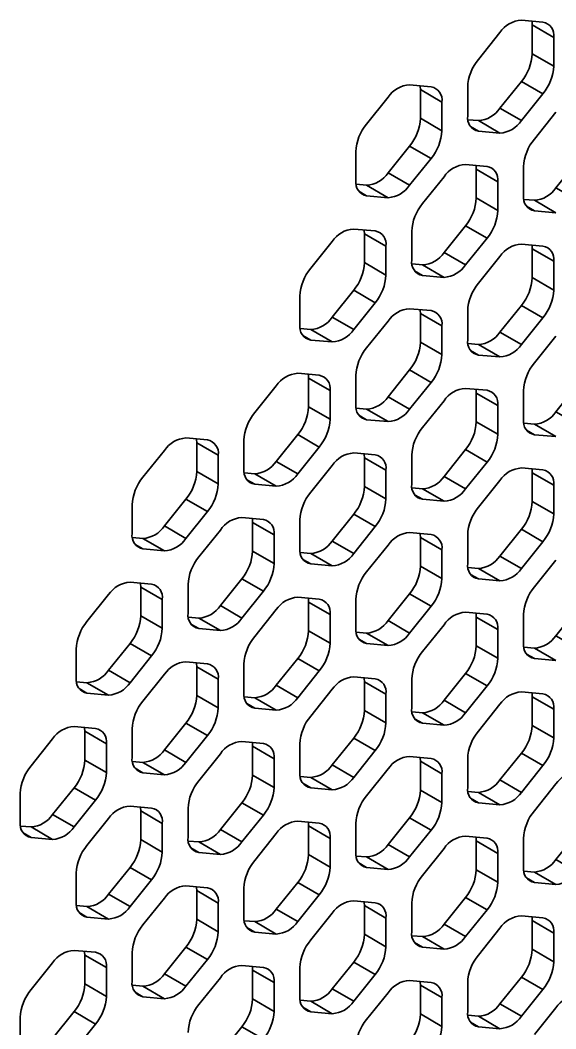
# Model space of a CAD drawing. Header units: millimetres. Extents: x 10 to 515, y -34 to 231.
# Drawn here: x 51.31 to 54.25, y 60.25 to 65.77 of the extents above; entities that cross this region are included whole.
import ezdxf

# ---------------------------------------------------------------- set-up
doc = ezdxf.new("R2010")
doc.units = ezdxf.units.MM

msp = doc.modelspace()

# ---------------------------------------------------------------- linework, layer by layer
at = {"color": 7, "linetype": 'Continuous', "lineweight": 35}
for p, q in [((54.17602, 65.760956), (54.058168, 65.771494)), ((54.117094, 65.74515), (54.234945, 65.677116)), ((54.117094, 65.74515), (54.117094, 65.588007)), ((53.940317, 65.70346), (53.822466, 65.556854)), ((54.234945, 65.519973), (54.234945, 65.677116)), ((54.117094, 65.588007), (54.234945, 65.519973)), ((54.058168, 65.436132), (53.940317, 65.289526)), ((54.058168, 65.436132), (54.17602, 65.368098)), ((53.563194, 65.40718), (53.445343, 65.417717)), ((53.504268, 65.391373), (53.622119, 65.323339)), ((53.504268, 65.391373), (53.504268, 65.23423)), ((53.763541, 65.40498), (53.763541, 65.247837)), ((53.327491, 65.349683), (53.20964, 65.203078)), ((53.622119, 65.166196), (53.622119, 65.323339)), ((54.058168, 65.221492), (54.17602, 65.368098)), ((53.940317, 65.289526), (54.058168, 65.221492)), ((54.24673, 65.26749), (54.128879, 65.120884)), ((53.504268, 65.23423), (53.622119, 65.166196)), ((53.822466, 65.221492), (53.765108, 65.226621)), ((53.822466, 65.221492), (53.940317, 65.153458)), ((53.822466, 65.163996), (53.940317, 65.153458)), ((53.150715, 65.051203), (53.150715, 64.89406)), ((53.445343, 65.082355), (53.327491, 64.93575)), ((53.445343, 65.082355), (53.563194, 65.014321)), ((53.445343, 64.867716), (53.563194, 65.014321)), ((54.364581, 65.000161), (54.24673, 64.853556)), ((53.327491, 64.93575), (53.445343, 64.867716)), ((53.869607, 64.971209), (53.751756, 64.981747)), ((53.810681, 64.955402), (53.928532, 64.887368)), ((53.810681, 64.955402), (53.810681, 64.798259)), ((54.069954, 64.969009), (54.069954, 64.811866)), ((53.633904, 64.913713), (53.516053, 64.767107)), ((53.928532, 64.730225), (53.928532, 64.887368)), ((53.20964, 64.867716), (53.152282, 64.872844)), ((53.20964, 64.867716), (53.327491, 64.799682)), ((54.24673, 64.853556), (54.364581, 64.785522)), ((53.20964, 64.810219), (53.327491, 64.799682)), ((53.810681, 64.798259), (53.928532, 64.730225)), ((54.128879, 64.785522), (54.071521, 64.79065)), ((54.128879, 64.785522), (54.24673, 64.717488)), ((54.128879, 64.728025), (54.24673, 64.717488)), ((53.256781, 64.617432), (53.13893, 64.62797)), ((53.457128, 64.615232), (53.457128, 64.458089)), ((53.751756, 64.646385), (53.633904, 64.499779)), ((53.751756, 64.646385), (53.869607, 64.578351)), ((53.021079, 64.559936), (52.903227, 64.41333)), ((53.197855, 64.601626), (53.315706, 64.533592)), ((53.197855, 64.601626), (53.197855, 64.444482)), ((53.751756, 64.431745), (53.869607, 64.578351)), ((53.315706, 64.376448), (53.315706, 64.533592)), ((53.633904, 64.499779), (53.751756, 64.431745)), ((54.17602, 64.535238), (54.058168, 64.545776)), ((54.117094, 64.519432), (54.234945, 64.451398)), ((54.117094, 64.519432), (54.117094, 64.362288)), ((53.197855, 64.444482), (53.315706, 64.376448)), ((53.940317, 64.477742), (53.822466, 64.331136)), ((54.234945, 64.294254), (54.234945, 64.451398)), ((53.516053, 64.431745), (53.458695, 64.436874)), ((53.516053, 64.431745), (53.633904, 64.363711)), ((53.516053, 64.374249), (53.633904, 64.363711)), ((54.117094, 64.362288), (54.234945, 64.294254)), ((53.13893, 64.292608), (53.021079, 64.146002)), ((53.13893, 64.292608), (53.256781, 64.224574)), ((52.844302, 64.261456), (52.844302, 64.104312)), ((53.13893, 64.077968), (53.256781, 64.224574)), ((53.563194, 64.181462), (53.445343, 64.191999)), ((53.504268, 64.165655), (53.622119, 64.097621)), ((53.504268, 64.165655), (53.504268, 64.008512)), ((53.763541, 64.179262), (53.763541, 64.022118)), ((54.058168, 64.210414), (53.940317, 64.063808)), ((54.058168, 64.210414), (54.17602, 64.14238)), ((53.021079, 64.146002), (53.13893, 64.077968)), ((53.327491, 64.123965), (53.20964, 63.977359)), ((54.058168, 63.995774), (54.17602, 64.14238)), ((52.903227, 64.077968), (52.845869, 64.083097)), ((52.903227, 64.077968), (53.021079, 64.009934)), ((53.622119, 63.940478), (53.622119, 64.097621)), ((53.940317, 64.063808), (54.058168, 63.995774)), ((52.903227, 64.020472), (53.021079, 64.009934)), ((53.504268, 64.008512), (53.622119, 63.940478)), ((53.822466, 63.995774), (53.765108, 64.000903)), ((53.822466, 63.995774), (53.940317, 63.92774)), ((54.24673, 64.041771), (54.128879, 63.895166)), ((53.822466, 63.938278), (53.940317, 63.92774)), ((52.950368, 63.827685), (52.832517, 63.838222)), ((53.445343, 63.856637), (53.327491, 63.710031)), ((53.445343, 63.856637), (53.563194, 63.788603)), ((52.891442, 63.811878), (53.009293, 63.743844)), ((52.891442, 63.811878), (52.891442, 63.654735)), ((53.150715, 63.825485), (53.150715, 63.668342)), ((53.445343, 63.641997), (53.563194, 63.788603)), ((52.714666, 63.770188), (52.596814, 63.623583)), ((53.009293, 63.586701), (53.009293, 63.743844)), ((53.869607, 63.745491), (53.751756, 63.756029)), ((53.810681, 63.729684), (53.928532, 63.66165)), ((53.810681, 63.729684), (53.810681, 63.572541)), ((54.069954, 63.743291), (54.069954, 63.586148)), ((54.364581, 63.774443), (54.24673, 63.627838)), ((53.327491, 63.710031), (53.445343, 63.641997)), ((53.633904, 63.687995), (53.516053, 63.541389)), ((52.891442, 63.654735), (53.009293, 63.586701)), ((53.20964, 63.641997), (53.152282, 63.647126)), ((53.20964, 63.641997), (53.327491, 63.573963)), ((53.928532, 63.504507), (53.928532, 63.66165)), ((54.24673, 63.627838), (54.364581, 63.559804)), ((53.20964, 63.584501), (53.327491, 63.573963)), ((53.810681, 63.572541), (53.928532, 63.504507)), ((54.128879, 63.559804), (54.071521, 63.564932)), ((54.128879, 63.559804), (54.24673, 63.49177)), ((52.832517, 63.50286), (52.714666, 63.356255)), ((52.832517, 63.50286), (52.950368, 63.434826)), ((54.128879, 63.502307), (54.24673, 63.49177)), ((52.337542, 63.473908), (52.219691, 63.484445)), ((52.278616, 63.458101), (52.396468, 63.390067)), ((52.278616, 63.458101), (52.278616, 63.300958)), ((52.537889, 63.471708), (52.537889, 63.314565)), ((52.10184, 63.416411), (51.983989, 63.269806)), ((52.396468, 63.232924), (52.396468, 63.390067)), ((52.832517, 63.288221), (52.950368, 63.434826)), ((53.256781, 63.391714), (53.13893, 63.402252)), ((53.457128, 63.389514), (53.457128, 63.232371)), ((53.751756, 63.420666), (53.633904, 63.274061)), ((53.751756, 63.420666), (53.869607, 63.352632)), ((52.714666, 63.356255), (52.832517, 63.288221)), ((53.021079, 63.334218), (52.903227, 63.187612)), ((53.197855, 63.375908), (53.315706, 63.307873)), ((53.197855, 63.375908), (53.197855, 63.218764)), ((53.751756, 63.206027), (53.869607, 63.352632)), ((52.278616, 63.300958), (52.396468, 63.232924)), ((52.596814, 63.288221), (52.539456, 63.293349)), ((52.596814, 63.288221), (52.714666, 63.220187)), ((53.315706, 63.15073), (53.315706, 63.307873)), ((54.17602, 63.30952), (54.058168, 63.320058)), ((54.117094, 63.293714), (54.234945, 63.22568)), ((54.117094, 63.293714), (54.117094, 63.13657)), ((52.596814, 63.230724), (52.714666, 63.220187)), ((53.633904, 63.274061), (53.751756, 63.206027)), ((53.940317, 63.252024), (53.822466, 63.105418)), ((54.234945, 63.068536), (54.234945, 63.22568)), ((53.197855, 63.218764), (53.315706, 63.15073)), ((53.516053, 63.206027), (53.458695, 63.211155)), ((53.516053, 63.206027), (53.633904, 63.137993)), ((51.925063, 63.117931), (51.925063, 62.960788)), ((52.219691, 63.149083), (52.10184, 63.002478)), ((52.219691, 63.149083), (52.337542, 63.081049)), ((53.516053, 63.14853), (53.633904, 63.137993)), ((54.117094, 63.13657), (54.234945, 63.068536)), ((52.219691, 62.934444), (52.337542, 63.081049)), ((53.13893, 63.06689), (53.021079, 62.920284)), ((53.13893, 63.06689), (53.256781, 62.998856)), ((52.10184, 63.002478), (52.219691, 62.934444)), ((52.643955, 63.037937), (52.526104, 63.048475)), ((52.585029, 63.022131), (52.70288, 62.954097)), ((52.585029, 63.022131), (52.585029, 62.864987)), ((52.844302, 63.035737), (52.844302, 62.878594)), ((52.408253, 62.980441), (52.290402, 62.833835)), ((52.70288, 62.796953), (52.70288, 62.954097)), ((53.13893, 62.85225), (53.256781, 62.998856)), ((53.563194, 62.955743), (53.445343, 62.966281)), ((53.763541, 62.953544), (53.763541, 62.7964)), ((54.058168, 62.984696), (53.940317, 62.83809)), ((54.058168, 62.984696), (54.17602, 62.916662)), ((51.983989, 62.934444), (51.92663, 62.939572)), ((51.983989, 62.934444), (52.10184, 62.86641)), ((53.021079, 62.920284), (53.13893, 62.85225)), ((53.327491, 62.898247), (53.20964, 62.751641)), ((53.504268, 62.939937), (53.622119, 62.871903)), ((53.504268, 62.939937), (53.504268, 62.782793)), ((54.058168, 62.770056), (54.17602, 62.916662)), ((51.983989, 62.876947), (52.10184, 62.86641)), ((52.585029, 62.864987), (52.70288, 62.796953)), ((52.903227, 62.85225), (52.845869, 62.857379)), ((52.903227, 62.85225), (53.021079, 62.784216)), ((53.622119, 62.714759), (53.622119, 62.871903)), ((53.940317, 62.83809), (54.058168, 62.770056)), ((52.903227, 62.794754), (53.021079, 62.784216)), ((53.504268, 62.782793), (53.622119, 62.714759)), ((54.24673, 62.816053), (54.128879, 62.669448)), ((53.822466, 62.770056), (53.765108, 62.775185)), ((53.822466, 62.770056), (53.940317, 62.702022)), ((52.031129, 62.68416), (51.913278, 62.694698)), ((52.231476, 62.681961), (52.231476, 62.524817)), ((52.526104, 62.713113), (52.408253, 62.566507)), ((52.526104, 62.713113), (52.643955, 62.645079)), ((53.822466, 62.71256), (53.940317, 62.702022)), ((51.795427, 62.626664), (51.677576, 62.480058)), ((51.972203, 62.668354), (52.090055, 62.60032)), ((51.972203, 62.668354), (51.972203, 62.51121)), ((52.526104, 62.498473), (52.643955, 62.645079)), ((53.445343, 62.630919), (53.327491, 62.484313)), ((53.445343, 62.630919), (53.563194, 62.562885)), ((52.090055, 62.443176), (52.090055, 62.60032)), ((52.408253, 62.566507), (52.526104, 62.498473)), ((52.950368, 62.601967), (52.832517, 62.612504)), ((52.891442, 62.58616), (53.009293, 62.518126)), ((52.891442, 62.58616), (52.891442, 62.429017)), ((53.150715, 62.599767), (53.150715, 62.442623)), ((53.445343, 62.416279), (53.563194, 62.562885)), ((51.972203, 62.51121), (52.090055, 62.443176)), ((52.714666, 62.54447), (52.596814, 62.397864)), ((53.009293, 62.360983), (53.009293, 62.518126)), ((53.869607, 62.519773), (53.751756, 62.53031)), ((54.069954, 62.517573), (54.069954, 62.36043)), ((54.364581, 62.548725), (54.24673, 62.402119)), ((52.290402, 62.498473), (52.233043, 62.503602)), ((52.290402, 62.498473), (52.408253, 62.430439)), ((53.327491, 62.484313), (53.445343, 62.416279)), ((53.633904, 62.462276), (53.516053, 62.315671)), ((53.810681, 62.503966), (53.928532, 62.435932)), ((53.810681, 62.503966), (53.810681, 62.346823)), ((52.290402, 62.440977), (52.408253, 62.430439)), ((52.891442, 62.429017), (53.009293, 62.360983)), ((53.20964, 62.416279), (53.152282, 62.421408)), ((53.20964, 62.416279), (53.327491, 62.348245)), ((53.928532, 62.278789), (53.928532, 62.435932)), ((54.24673, 62.402119), (54.364581, 62.334085)), ((51.913278, 62.359336), (51.795427, 62.21273)), ((51.913278, 62.359336), (52.031129, 62.291302)), ((53.20964, 62.358783), (53.327491, 62.348245)), ((53.810681, 62.346823), (53.928532, 62.278789)), ((54.128879, 62.334085), (54.071521, 62.339214)), ((51.61865, 62.328184), (51.61865, 62.17104)), ((51.913278, 62.144696), (52.031129, 62.291302)), ((54.128879, 62.334085), (54.24673, 62.266051)), ((52.337542, 62.24819), (52.219691, 62.258727)), ((52.278616, 62.232383), (52.396468, 62.164349)), ((52.278616, 62.232383), (52.278616, 62.07524)), ((52.537889, 62.24599), (52.537889, 62.088847)), ((52.832517, 62.277142), (52.714666, 62.130536)), ((52.832517, 62.277142), (52.950368, 62.209108)), ((54.128879, 62.276589), (54.24673, 62.266051)), ((51.795427, 62.21273), (51.913278, 62.144696)), ((52.10184, 62.190693), (51.983989, 62.044088)), ((52.832517, 62.062502), (52.950368, 62.209108)), ((53.256781, 62.165996), (53.13893, 62.176534)), ((53.751756, 62.194948), (53.633904, 62.048343)), ((53.751756, 62.194948), (53.869607, 62.126914)), ((51.677576, 62.144696), (51.620217, 62.149825)), ((51.677576, 62.144696), (51.795427, 62.076662)), ((52.396468, 62.007206), (52.396468, 62.164349)), ((52.714666, 62.130536), (52.832517, 62.062502)), ((53.197855, 62.150189), (53.315706, 62.082155)), ((53.197855, 62.150189), (53.197855, 61.993046)), ((53.457128, 62.163796), (53.457128, 62.006653)), ((53.751756, 61.980309), (53.869607, 62.126914)), ((51.677576, 62.0872), (51.795427, 62.076662)), ((52.278616, 62.07524), (52.396468, 62.007206)), ((52.596814, 62.062502), (52.539456, 62.067631)), ((53.021079, 62.1085), (52.903227, 61.961894)), ((53.315706, 61.925012), (53.315706, 62.082155)), ((54.17602, 62.083802), (54.058168, 62.09434)), ((54.117094, 62.067996), (54.234945, 61.999962)), ((54.117094, 62.067996), (54.117094, 61.910852)), ((52.596814, 62.062502), (52.714666, 61.994468)), ((53.633904, 62.048343), (53.751756, 61.980309)), ((53.940317, 62.026306), (53.822466, 61.8797)), ((52.596814, 62.005006), (52.714666, 61.994468)), ((53.197855, 61.993046), (53.315706, 61.925012)), ((53.516053, 61.980309), (53.458695, 61.985437)), ((53.516053, 61.980309), (53.633904, 61.912275)), ((54.234945, 61.842818), (54.234945, 61.999962)), ((51.724716, 61.894413), (51.606865, 61.90495)), ((52.219691, 61.923365), (52.10184, 61.77676)), ((52.219691, 61.923365), (52.337542, 61.855331)), ((53.516053, 61.922812), (53.633904, 61.912275)), ((54.117094, 61.910852), (54.234945, 61.842818)), ((51.665791, 61.878606), (51.783642, 61.810572)), ((51.665791, 61.878606), (51.665791, 61.721463)), ((51.925063, 61.892213), (51.925063, 61.73507)), ((52.219691, 61.708726), (52.337542, 61.855331)), ((51.489014, 61.836916), (51.371163, 61.690311)), ((51.783642, 61.653429), (51.783642, 61.810572)), ((52.643955, 61.812219), (52.526104, 61.822757)), ((52.585029, 61.796413), (52.70288, 61.728378)), ((52.585029, 61.796413), (52.585029, 61.639269)), ((52.844302, 61.810019), (52.844302, 61.652876)), ((53.13893, 61.841171), (53.021079, 61.694566)), ((53.13893, 61.841171), (53.256781, 61.773137)), ((52.10184, 61.77676), (52.219691, 61.708726)), ((52.408253, 61.754723), (52.290402, 61.608117)), ((53.13893, 61.626532), (53.256781, 61.773137)), ((53.563194, 61.730025), (53.445343, 61.740563)), ((54.058168, 61.758978), (53.940317, 61.612372)), ((54.058168, 61.758978), (54.17602, 61.690944)), ((51.665791, 61.721463), (51.783642, 61.653429)), ((51.983989, 61.708726), (51.92663, 61.713854)), ((51.983989, 61.708726), (52.10184, 61.640692)), ((52.70288, 61.571235), (52.70288, 61.728378)), ((53.021079, 61.694566), (53.13893, 61.626532)), ((53.504268, 61.714219), (53.622119, 61.646185)), ((53.504268, 61.714219), (53.504268, 61.557075)), ((53.763541, 61.727826), (53.763541, 61.570682)), ((54.058168, 61.544338), (54.17602, 61.690944)), ((51.983989, 61.651229), (52.10184, 61.640692)), ((52.585029, 61.639269), (52.70288, 61.571235)), ((52.903227, 61.626532), (52.845869, 61.63166)), ((52.903227, 61.626532), (53.021079, 61.558498)), ((53.327491, 61.672529), (53.20964, 61.525923)), ((53.622119, 61.489041), (53.622119, 61.646185)), ((51.606865, 61.569588), (51.489014, 61.422983)), ((51.606865, 61.569588), (51.724716, 61.501554)), ((52.903227, 61.569035), (53.021079, 61.558498)), ((53.940317, 61.612372), (54.058168, 61.544338)), ((54.24673, 61.590335), (54.128879, 61.443729)), ((51.312237, 61.538436), (51.312237, 61.381293)), ((53.504268, 61.557075), (53.622119, 61.489041)), ((53.822466, 61.544338), (53.765108, 61.549467)), ((53.822466, 61.544338), (53.940317, 61.476304)), ((51.606865, 61.354949), (51.724716, 61.501554)), ((52.031129, 61.458442), (51.913278, 61.46898)), ((52.231476, 61.456242), (52.231476, 61.299099)), ((52.526104, 61.487395), (52.408253, 61.340789)), ((52.526104, 61.487395), (52.643955, 61.419361)), ((53.822466, 61.486842), (53.940317, 61.476304)), ((51.489014, 61.422983), (51.606865, 61.354949)), ((51.795427, 61.400946), (51.677576, 61.25434)), ((51.972203, 61.442636), (52.090055, 61.374602)), ((51.972203, 61.442636), (51.972203, 61.285492)), ((52.526104, 61.272755), (52.643955, 61.419361)), ((53.445343, 61.405201), (53.327491, 61.258595)), ((53.445343, 61.405201), (53.563194, 61.337167)), ((51.371163, 61.354949), (51.313804, 61.360077)), ((51.371163, 61.354949), (51.489014, 61.286915)), ((52.090055, 61.217458), (52.090055, 61.374602)), ((52.950368, 61.376248), (52.832517, 61.386786)), ((52.891442, 61.360442), (53.009293, 61.292408)), ((52.891442, 61.360442), (52.891442, 61.203298)), ((53.150715, 61.374049), (53.150715, 61.216905)), ((51.371163, 61.297452), (51.489014, 61.286915)), ((52.408253, 61.340789), (52.526104, 61.272755)), ((52.714666, 61.318752), (52.596814, 61.172146)), ((53.009293, 61.135264), (53.009293, 61.292408)), ((53.445343, 61.190561), (53.563194, 61.337167)), ((53.869607, 61.294055), (53.751756, 61.304592)), ((54.069954, 61.291855), (54.069954, 61.134711)), ((54.364581, 61.323007), (54.24673, 61.176401)), ((51.972203, 61.285492), (52.090055, 61.217458)), ((52.290402, 61.272755), (52.233043, 61.277884)), ((52.290402, 61.272755), (52.408253, 61.204721)), ((53.327491, 61.258595), (53.445343, 61.190561)), ((53.633904, 61.236558), (53.516053, 61.089953)), ((53.810681, 61.278248), (53.928532, 61.210214)), ((53.810681, 61.278248), (53.810681, 61.121105)), ((52.290402, 61.215259), (52.408253, 61.204721)), ((52.891442, 61.203298), (53.009293, 61.135264)), ((53.20964, 61.190561), (53.152282, 61.19569)), ((53.20964, 61.190561), (53.327491, 61.122527)), ((53.928532, 61.053071), (53.928532, 61.210214)), ((51.913278, 61.133618), (51.795427, 60.987012)), ((51.913278, 61.133618), (52.031129, 61.065584)), ((53.20964, 61.133065), (53.327491, 61.122527)), ((54.24673, 61.176401), (54.364581, 61.108367)), ((51.61865, 61.102466), (51.61865, 60.945322)), ((53.810681, 61.121105), (53.928532, 61.053071)), ((54.128879, 61.108367), (54.071521, 61.113496)), ((54.128879, 61.108367), (54.24673, 61.040333)), ((51.913278, 60.918978), (52.031129, 61.065584)), ((52.337542, 61.022472), (52.219691, 61.033009)), ((52.537889, 61.020272), (52.537889, 60.863128)), ((52.832517, 61.051424), (52.714666, 60.904818)), ((52.832517, 61.051424), (52.950368, 60.98339)), ((54.128879, 61.050871), (54.24673, 61.040333)), ((51.795427, 60.987012), (51.913278, 60.918978)), ((52.10184, 60.964975), (51.983989, 60.818369)), ((52.278616, 61.006665), (52.396468, 60.938631)), ((52.278616, 61.006665), (52.278616, 60.849522)), ((52.832517, 60.836784), (52.950368, 60.98339)), ((53.751756, 60.96923), (53.633904, 60.822624)), ((53.751756, 60.96923), (53.869607, 60.901196)), ((51.677576, 60.918978), (51.620217, 60.924107)), ((51.677576, 60.918978), (51.795427, 60.850944)), ((52.396468, 60.781488), (52.396468, 60.938631)), ((52.714666, 60.904818), (52.832517, 60.836784)), ((53.256781, 60.940278), (53.13893, 60.950815)), ((53.197855, 60.924471), (53.315706, 60.856437)), ((53.197855, 60.924471), (53.197855, 60.767328)), ((53.457128, 60.938078), (53.457128, 60.780935)), ((51.677576, 60.861482), (51.795427, 60.850944)), ((52.278616, 60.849522), (52.396468, 60.781488)), ((53.021079, 60.882781), (52.903227, 60.736176)), ((53.315706, 60.699294), (53.315706, 60.856437)), ((53.751756, 60.75459), (53.869607, 60.901196)), ((54.17602, 60.858084), (54.058168, 60.868622)), ((52.596814, 60.836784), (52.539456, 60.841913)), ((52.596814, 60.836784), (52.714666, 60.76875)), ((53.633904, 60.822624), (53.751756, 60.75459)), ((53.940317, 60.800588), (53.822466, 60.653982)), ((54.117094, 60.842277), (54.234945, 60.774243)), ((54.117094, 60.842277), (54.117094, 60.685134)), ((52.596814, 60.779288), (52.714666, 60.76875)), ((53.197855, 60.767328), (53.315706, 60.699294)), ((53.516053, 60.75459), (53.458695, 60.759719)), ((53.516053, 60.75459), (53.633904, 60.686556)), ((54.234945, 60.6171), (54.234945, 60.774243)), ((52.219691, 60.697647), (52.10184, 60.551041)), ((52.219691, 60.697647), (52.337542, 60.629613)), ((53.516053, 60.697094), (53.633904, 60.686556)), ((54.117094, 60.685134), (54.234945, 60.6171)), ((51.724716, 60.668695), (51.606865, 60.679232)), ((51.665791, 60.652888), (51.783642, 60.584854)), ((51.665791, 60.652888), (51.665791, 60.495745)), ((51.925063, 60.666495), (51.925063, 60.509352)), ((52.219691, 60.483007), (52.337542, 60.629613)), ((51.489014, 60.611198), (51.371163, 60.464593)), ((51.783642, 60.427711), (51.783642, 60.584854)), ((52.643955, 60.586501), (52.526104, 60.597039)), ((52.844302, 60.584301), (52.844302, 60.427158)), ((53.13893, 60.615453), (53.021079, 60.468848)), ((53.13893, 60.615453), (53.256781, 60.547419)), ((52.10184, 60.551041), (52.219691, 60.483007)), ((52.408253, 60.529005), (52.290402, 60.382399)), ((52.585029, 60.570694), (52.70288, 60.50266)), ((52.585029, 60.570694), (52.585029, 60.413551)), ((53.13893, 60.400814), (53.256781, 60.547419)), ((54.058168, 60.53326), (53.940317, 60.386654)), ((54.058168, 60.53326), (54.17602, 60.465226)), ((51.665791, 60.495745), (51.783642, 60.427711)), ((51.983989, 60.483007), (51.92663, 60.488136)), ((51.983989, 60.483007), (52.10184, 60.414973)), ((52.70288, 60.345517), (52.70288, 60.50266)), ((53.021079, 60.468848), (53.13893, 60.400814)), ((53.563194, 60.504307), (53.445343, 60.514845)), ((53.504268, 60.488501), (53.622119, 60.420467)), ((53.504268, 60.488501), (53.504268, 60.331357)), ((53.763541, 60.502107), (53.763541, 60.344964)), ((54.058168, 60.31862), (54.17602, 60.465226)), ((51.983989, 60.425511), (52.10184, 60.414973)), ((52.585029, 60.413551), (52.70288, 60.345517)), ((53.327491, 60.446811), (53.20964, 60.300205)), ((53.622119, 60.263323), (53.622119, 60.420467)), ((52.903227, 60.400814), (52.845869, 60.405942)), ((52.903227, 60.400814), (53.021079, 60.33278)), ((53.940317, 60.386654), (54.058168, 60.31862)), ((54.24673, 60.364617), (54.128879, 60.218011)), ((51.312237, 60.312718), (51.312237, 60.155575)), ((51.606865, 60.34387), (51.489014, 60.197265)), ((51.606865, 60.34387), (51.724716, 60.275836)), ((52.903227, 60.343317), (53.021079, 60.33278)), ((53.504268, 60.331357), (53.622119, 60.263323)), ((53.822466, 60.31862), (53.765108, 60.323749)), ((53.822466, 60.31862), (53.940317, 60.250586)), ((51.606865, 60.129231), (51.724716, 60.275836)), ((52.526104, 60.261676), (52.408253, 60.115071)), ((52.526104, 60.261676), (52.643955, 60.193642)), ((53.822466, 60.261123), (53.940317, 60.250586))]:
    msp.add_line(p, q, dxfattribs=at)
at = {"color": 1, "linetype": 'Continuous', "lineweight": 35}
for p, q in [((53.779339, 65.188893), (53.822466, 65.163996)), ((53.166513, 64.835116), (53.20964, 64.810219)), ((54.085752, 64.752922), (54.128879, 64.728025)), ((53.472926, 64.399145), (53.516053, 64.374249)), ((52.8601, 64.045368), (52.903227, 64.020472)), ((53.779339, 63.963175), (53.822466, 63.938278)), ((53.166513, 63.609398), (53.20964, 63.584501)), ((54.085752, 63.527204), (54.128879, 63.502307)), ((52.553688, 63.255621), (52.596814, 63.230724)), ((53.472926, 63.173427), (53.516053, 63.14853)), ((51.940862, 62.901844), (51.983989, 62.876947)), ((52.8601, 62.81965), (52.903227, 62.794754)), ((53.779339, 62.737456), (53.822466, 62.71256)), ((52.247275, 62.465873), (52.290402, 62.440977)), ((53.166513, 62.38368), (53.20964, 62.358783)), ((54.085752, 62.301486), (54.128879, 62.276589)), ((51.634449, 62.112097), (51.677576, 62.0872)), ((52.553688, 62.029903), (52.596814, 62.005006)), ((53.472926, 61.947709), (53.516053, 61.922812)), ((51.940862, 61.676126), (51.983989, 61.651229)), ((52.8601, 61.593932), (52.903227, 61.569035)), ((53.779339, 61.511738), (53.822466, 61.486842)), ((51.328036, 61.322349), (51.371163, 61.297452)), ((52.247275, 61.240155), (52.290402, 61.215259)), ((53.166513, 61.157961), (53.20964, 61.133065)), ((54.085752, 61.075768), (54.128879, 61.050871)), ((51.634449, 60.886378), (51.677576, 60.861482)), ((52.553688, 60.804185), (52.596814, 60.779288)), ((53.472926, 60.721991), (53.516053, 60.697094)), ((51.940862, 60.450408), (51.983989, 60.425511)), ((52.8601, 60.368214), (52.903227, 60.343317)), ((53.779339, 60.28602), (53.822466, 60.261123))]:
    msp.add_line(p, q, dxfattribs=at)
at = {"color": 7, "linetype": 'Continuous', "lineweight": 35, "flags": 128}
for points in [[(54.115527, 65.766365), (54.116086, 65.762331), (54.117094, 65.74515)], [(53.502701, 65.412589), (53.50326, 65.408554), (53.504268, 65.391373)], [(53.809114, 64.976618), (53.809673, 64.972584), (53.810681, 64.955402)], [(53.196288, 64.622841), (53.196847, 64.618807), (53.197855, 64.601626)], [(54.115527, 64.540647), (54.116086, 64.536613), (54.117094, 64.519432)], [(53.502701, 64.18687), (53.50326, 64.182836), (53.504268, 64.165655)], [(52.889875, 63.833094), (52.890434, 63.829059), (52.891442, 63.811878)], [(53.809114, 63.7509), (53.809673, 63.746866), (53.810681, 63.729684)], [(52.277049, 63.479317), (52.277608, 63.475283), (52.278616, 63.458101)], [(53.196288, 63.397123), (53.196847, 63.393089), (53.197855, 63.375908)], [(54.115527, 63.314929), (54.116086, 63.310895), (54.117094, 63.293714)], [(52.583462, 63.043346), (52.584021, 63.039312), (52.585029, 63.022131)], [(53.502701, 62.961152), (53.50326, 62.957118), (53.504268, 62.939937)], [(51.970636, 62.689569), (51.971195, 62.685535), (51.972203, 62.668354)], [(52.889875, 62.607375), (52.890434, 62.603341), (52.891442, 62.58616)], [(53.809114, 62.525182), (53.809673, 62.521147), (53.810681, 62.503966)], [(52.277049, 62.253599), (52.277608, 62.249564), (52.278616, 62.232383)], [(53.196288, 62.171405), (53.196847, 62.167371), (53.197855, 62.150189)], [(54.115527, 62.089211), (54.116086, 62.085177), (54.117094, 62.067996)], [(51.664223, 61.899822), (51.664782, 61.895788), (51.665791, 61.878606)], [(52.583462, 61.817628), (52.584021, 61.813594), (52.585029, 61.796413)], [(53.502701, 61.735434), (53.50326, 61.7314), (53.504268, 61.714219)], [(51.970636, 61.463851), (51.971195, 61.459817), (51.972203, 61.442636)], [(52.889875, 61.381657), (52.890434, 61.377623), (52.891442, 61.360442)], [(53.809114, 61.299464), (53.809673, 61.295429), (53.810681, 61.278248)], [(52.277049, 61.02788), (52.277608, 61.023846), (52.278616, 61.006665)], [(53.196288, 60.945687), (53.196847, 60.941652), (53.197855, 60.924471)], [(54.115527, 60.863493), (54.116086, 60.859459), (54.117094, 60.842277)], [(51.664223, 60.674104), (51.664782, 60.670069), (51.665791, 60.652888)], [(52.583462, 60.59191), (52.584021, 60.587876), (52.585029, 60.570694)], [(53.502701, 60.509716), (53.50326, 60.505682), (53.504268, 60.488501)]]:
    msp.add_lwpolyline(points, dxfattribs=at)
at = {"color": 7, "linetype": 'Continuous', "lineweight": 35}
for centre, radius, start, end in [((54.067269, 65.61964), 0.152127, 93.429538, 146.565085), ((54.162604, 65.6889), 0.073295, 350.748121, 79.453222), ((54.019085, 65.3932), 0.255816, 140.227928, 177.360713), ((53.86155, 65.599786), 0.255816, 320.227928, 357.360713), ((53.979401, 65.531752), 0.255816, 320.227928, 357.360713), ((53.454443, 65.265863), 0.152127, 93.429538, 146.565085), ((53.549778, 65.335123), 0.073295, 350.748121, 79.453222), ((53.813366, 65.373347), 0.152127, 273.429538, 326.565085), ((53.248724, 65.24601), 0.255816, 320.227928, 357.360713), ((53.835882, 65.236053), 0.073295, 170.748121, 259.453222), ((53.931217, 65.305313), 0.152127, 273.429538, 326.565085), ((53.406259, 65.039423), 0.255816, 140.227928, 177.360713), ((53.366575, 65.177976), 0.255816, 320.227928, 357.360713), ((54.325498, 64.95723), 0.255816, 140.227928, 177.360713), ((53.20054, 65.01957), 0.152127, 273.429538, 326.565085), ((53.760856, 64.829893), 0.152127, 93.429538, 146.565085), ((53.856191, 64.899152), 0.073295, 350.748121, 79.453222), ((53.223056, 64.882276), 0.073295, 170.748121, 259.453222), ((53.318391, 64.951536), 0.152127, 273.429538, 326.565085), ((54.119779, 64.937376), 0.152127, 273.429538, 326.565085), ((53.555137, 64.810039), 0.255816, 320.227928, 357.360713), ((54.142295, 64.800082), 0.073295, 170.748121, 259.453222), ((53.712672, 64.603453), 0.255816, 140.227928, 177.360713), ((53.672988, 64.742005), 0.255816, 320.227928, 357.360713), ((53.14803, 64.476116), 0.152127, 93.429538, 146.565085), ((53.243365, 64.545376), 0.073295, 350.748121, 79.453222), ((53.506953, 64.583599), 0.152127, 273.429538, 326.565085), ((54.067269, 64.393922), 0.152127, 93.429538, 146.565085), ((54.162604, 64.463182), 0.073295, 350.748121, 79.453222), ((52.942311, 64.456262), 0.255816, 320.227928, 357.360713), ((53.529469, 64.446305), 0.073295, 170.748121, 259.453222), ((53.099846, 64.249676), 0.255816, 140.227928, 177.360713), ((53.624804, 64.515565), 0.152127, 273.429538, 326.565085), ((53.060162, 64.388228), 0.255816, 320.227928, 357.360713), ((54.019085, 64.167482), 0.255816, 140.227928, 177.360713), ((53.86155, 64.374068), 0.255816, 320.227928, 357.360713), ((53.979401, 64.306034), 0.255816, 320.227928, 357.360713), ((53.454443, 64.040145), 0.152127, 93.429538, 146.565085), ((53.549778, 64.109405), 0.073295, 350.748121, 79.453222), ((52.894127, 64.229822), 0.152127, 273.429538, 326.565085), ((52.916643, 64.092528), 0.073295, 170.748121, 259.453222), ((53.011978, 64.161788), 0.152127, 273.429538, 326.565085), ((53.813366, 64.147628), 0.152127, 273.429538, 326.565085), ((53.248724, 64.020291), 0.255816, 320.227928, 357.360713), ((53.835882, 64.010334), 0.073295, 170.748121, 259.453222), ((53.931217, 64.079594), 0.152127, 273.429538, 326.565085), ((53.406259, 63.813705), 0.255816, 140.227928, 177.360713), ((53.366575, 63.952257), 0.255816, 320.227928, 357.360713), ((54.325498, 63.731511), 0.255816, 140.227928, 177.360713), ((52.841617, 63.686368), 0.152127, 93.429538, 146.565085), ((52.936952, 63.755628), 0.073295, 350.748121, 79.453222), ((53.760856, 63.604174), 0.152127, 93.429538, 146.565085), ((53.856191, 63.673434), 0.073295, 350.748121, 79.453222), ((53.223056, 63.656558), 0.073295, 170.748121, 259.453222), ((53.20054, 63.793852), 0.152127, 273.429538, 326.565085), ((52.793433, 63.459928), 0.255816, 140.227928, 177.360713), ((52.635898, 63.666515), 0.255816, 320.227928, 357.360713), ((53.318391, 63.725818), 0.152127, 273.429538, 326.565085), ((54.119779, 63.711658), 0.152127, 273.429538, 326.565085), ((52.753749, 63.598481), 0.255816, 320.227928, 357.360713), ((53.555137, 63.584321), 0.255816, 320.227928, 357.360713), ((54.142295, 63.574364), 0.073295, 170.748121, 259.453222), ((53.712672, 63.377735), 0.255816, 140.227928, 177.360713), ((53.672988, 63.516287), 0.255816, 320.227928, 357.360713), ((52.228791, 63.332591), 0.152127, 93.429538, 146.565085), ((52.324126, 63.401851), 0.073295, 350.748121, 79.453222), ((53.14803, 63.250398), 0.152127, 93.429538, 146.565085), ((53.243365, 63.319657), 0.073295, 350.748121, 79.453222), ((52.587714, 63.440075), 0.152127, 273.429538, 326.565085), ((52.023072, 63.312738), 0.255816, 320.227928, 357.360713), ((52.61023, 63.302781), 0.073295, 170.748121, 259.453222), ((52.705565, 63.372041), 0.152127, 273.429538, 326.565085), ((54.067269, 63.168204), 0.152127, 93.429538, 146.565085), ((54.162604, 63.237464), 0.073295, 350.748121, 79.453222), ((52.180607, 63.106151), 0.255816, 140.227928, 177.360713), ((52.140923, 63.244704), 0.255816, 320.227928, 357.360713), ((53.529469, 63.220587), 0.073295, 170.748121, 259.453222), ((53.506953, 63.357881), 0.152127, 273.429538, 326.565085), ((53.099846, 63.023958), 0.255816, 140.227928, 177.360713), ((52.942311, 63.230544), 0.255816, 320.227928, 357.360713), ((53.624804, 63.289847), 0.152127, 273.429538, 326.565085), ((53.060162, 63.16251), 0.255816, 320.227928, 357.360713), ((53.86155, 63.14835), 0.255816, 320.227928, 357.360713), ((54.019085, 62.941764), 0.255816, 140.227928, 177.360713), ((53.979401, 63.080316), 0.255816, 320.227928, 357.360713), ((51.974888, 63.086298), 0.152127, 273.429538, 326.565085), ((52.535204, 62.896621), 0.152127, 93.429538, 146.565085), ((52.630539, 62.965881), 0.073295, 350.748121, 79.453222), ((51.997404, 62.949004), 0.073295, 170.748121, 259.453222), ((53.454443, 62.814427), 0.152127, 93.429538, 146.565085), ((53.549778, 62.883687), 0.073295, 350.748121, 79.453222), ((52.092739, 63.018264), 0.152127, 273.429538, 326.565085), ((52.894127, 63.004104), 0.152127, 273.429538, 326.565085), ((52.329485, 62.876767), 0.255816, 320.227928, 357.360713), ((52.916643, 62.86681), 0.073295, 170.748121, 259.453222), ((53.011978, 62.93607), 0.152127, 273.429538, 326.565085), ((53.813366, 62.92191), 0.152127, 273.429538, 326.565085), ((52.48702, 62.670181), 0.255816, 140.227928, 177.360713), ((52.447336, 62.808733), 0.255816, 320.227928, 357.360713), ((53.248724, 62.794573), 0.255816, 320.227928, 357.360713), ((53.835882, 62.784616), 0.073295, 170.748121, 259.453222), ((53.406259, 62.587987), 0.255816, 140.227928, 177.360713), ((53.931217, 62.853876), 0.152127, 273.429538, 326.565085), ((51.922378, 62.542844), 0.152127, 93.429538, 146.565085), ((52.017713, 62.612104), 0.073295, 350.748121, 79.453222), ((53.366575, 62.726539), 0.255816, 320.227928, 357.360713), ((54.325498, 62.505793), 0.255816, 140.227928, 177.360713), ((52.281301, 62.650327), 0.152127, 273.429538, 326.565085), ((52.841617, 62.46065), 0.152127, 93.429538, 146.565085), ((52.936952, 62.52991), 0.073295, 350.748121, 79.453222), ((51.716659, 62.52299), 0.255816, 320.227928, 357.360713), ((52.303817, 62.513033), 0.073295, 170.748121, 259.453222), ((53.760856, 62.378456), 0.152127, 93.429538, 146.565085), ((53.856191, 62.447716), 0.073295, 350.748121, 79.453222), ((51.874194, 62.316404), 0.255816, 140.227928, 177.360713), ((52.399152, 62.582293), 0.152127, 273.429538, 326.565085), ((53.20054, 62.568133), 0.152127, 273.429538, 326.565085), ((51.83451, 62.454956), 0.255816, 320.227928, 357.360713), ((52.793433, 62.23421), 0.255816, 140.227928, 177.360713), ((52.635898, 62.440796), 0.255816, 320.227928, 357.360713), ((53.223056, 62.430839), 0.073295, 170.748121, 259.453222), ((53.318391, 62.500099), 0.152127, 273.429538, 326.565085), ((54.119779, 62.48594), 0.152127, 273.429538, 326.565085), ((52.753749, 62.372762), 0.255816, 320.227928, 357.360713), ((53.555137, 62.358603), 0.255816, 320.227928, 357.360713), ((54.142295, 62.348646), 0.073295, 170.748121, 259.453222), ((53.712672, 62.152016), 0.255816, 140.227928, 177.360713), ((52.228791, 62.106873), 0.152127, 93.429538, 146.565085), ((52.324126, 62.176133), 0.073295, 350.748121, 79.453222), ((53.672988, 62.290569), 0.255816, 320.227928, 357.360713), ((51.668475, 62.29655), 0.152127, 273.429538, 326.565085), ((53.14803, 62.024679), 0.152127, 93.429538, 146.565085), ((51.690991, 62.159256), 0.073295, 170.748121, 259.453222), ((51.786326, 62.228516), 0.152127, 273.429538, 326.565085), ((52.587714, 62.214357), 0.152127, 273.429538, 326.565085), ((53.243365, 62.093939), 0.073295, 350.748121, 79.453222), ((52.023072, 62.08702), 0.255816, 320.227928, 357.360713), ((52.61023, 62.077063), 0.073295, 170.748121, 259.453222), ((54.067269, 61.942486), 0.152127, 93.429538, 146.565085), ((54.162604, 62.011746), 0.073295, 350.748121, 79.453222), ((52.180607, 61.880433), 0.255816, 140.227928, 177.360713), ((52.705565, 62.146323), 0.152127, 273.429538, 326.565085), ((53.506953, 62.132163), 0.152127, 273.429538, 326.565085), ((52.140923, 62.018986), 0.255816, 320.227928, 357.360713), ((53.099846, 61.79824), 0.255816, 140.227928, 177.360713), ((52.942311, 62.004826), 0.255816, 320.227928, 357.360713), ((53.529469, 61.994869), 0.073295, 170.748121, 259.453222), ((53.624804, 62.064129), 0.152127, 273.429538, 326.565085), ((51.615965, 61.753096), 0.152127, 93.429538, 146.565085), ((53.060162, 61.936792), 0.255816, 320.227928, 357.360713), ((53.86155, 61.922632), 0.255816, 320.227928, 357.360713), ((51.7113, 61.822356), 0.073295, 350.748121, 79.453222), ((54.019085, 61.716046), 0.255816, 140.227928, 177.360713), ((53.979401, 61.854598), 0.255816, 320.227928, 357.360713), ((52.535204, 61.670903), 0.152127, 93.429538, 146.565085), ((52.630539, 61.740162), 0.073295, 350.748121, 79.453222), ((51.997404, 61.723286), 0.073295, 170.748121, 259.453222), ((51.974888, 61.86058), 0.152127, 273.429538, 326.565085), ((53.454443, 61.588709), 0.152127, 93.429538, 146.565085), ((51.567781, 61.526656), 0.255816, 140.227928, 177.360713), ((51.410246, 61.733243), 0.255816, 320.227928, 357.360713), ((52.092739, 61.792546), 0.152127, 273.429538, 326.565085), ((52.894127, 61.778386), 0.152127, 273.429538, 326.565085), ((53.549778, 61.657969), 0.073295, 350.748121, 79.453222), ((51.528097, 61.665209), 0.255816, 320.227928, 357.360713), ((52.329485, 61.651049), 0.255816, 320.227928, 357.360713), ((52.916643, 61.641092), 0.073295, 170.748121, 259.453222), ((53.011978, 61.710352), 0.152127, 273.429538, 326.565085), ((54.373682, 61.506515), 0.152127, 93.429538, 146.565085), ((52.48702, 61.444463), 0.255816, 140.227928, 177.360713), ((52.447336, 61.583015), 0.255816, 320.227928, 357.360713), ((53.835882, 61.558898), 0.073295, 170.748121, 259.453222), ((53.813366, 61.696192), 0.152127, 273.429538, 326.565085), ((53.406259, 61.362269), 0.255816, 140.227928, 177.360713), ((53.248724, 61.568855), 0.255816, 320.227928, 357.360713), ((53.931217, 61.628158), 0.152127, 273.429538, 326.565085), ((51.922378, 61.317126), 0.152127, 93.429538, 146.565085), ((52.017713, 61.386386), 0.073295, 350.748121, 79.453222), ((53.366575, 61.500821), 0.255816, 320.227928, 357.360713), ((51.362062, 61.506803), 0.152127, 273.429538, 326.565085), ((54.325498, 61.280075), 0.255816, 140.227928, 177.360713), ((51.384578, 61.369509), 0.073295, 170.748121, 259.453222), ((51.479913, 61.438769), 0.152127, 273.429538, 326.565085), ((52.841617, 61.234932), 0.152127, 93.429538, 146.565085), ((52.936952, 61.304192), 0.073295, 350.748121, 79.453222), ((52.303817, 61.287315), 0.073295, 170.748121, 259.453222), ((52.281301, 61.424609), 0.152127, 273.429538, 326.565085), ((53.760856, 61.152738), 0.152127, 93.429538, 146.565085), ((53.856191, 61.221998), 0.073295, 350.748121, 79.453222), ((51.874194, 61.090686), 0.255816, 140.227928, 177.360713), ((51.716659, 61.297272), 0.255816, 320.227928, 357.360713), ((52.399152, 61.356575), 0.152127, 273.429538, 326.565085), ((53.20054, 61.342415), 0.152127, 273.429538, 326.565085), ((51.83451, 61.229238), 0.255816, 320.227928, 357.360713), ((52.635898, 61.215078), 0.255816, 320.227928, 357.360713), ((53.223056, 61.205121), 0.073295, 170.748121, 259.453222), ((53.318391, 61.274381), 0.152127, 273.429538, 326.565085), ((52.793433, 61.008492), 0.255816, 140.227928, 177.360713), ((52.753749, 61.147044), 0.255816, 320.227928, 357.360713), ((54.142295, 61.122928), 0.073295, 170.748121, 259.453222), ((54.119779, 61.260221), 0.152127, 273.429538, 326.565085), ((53.712672, 60.926298), 0.255816, 140.227928, 177.360713), ((53.555137, 61.132884), 0.255816, 320.227928, 357.360713), ((54.23763, 61.192187), 0.152127, 273.429538, 326.565085), ((52.228791, 60.881155), 0.152127, 93.429538, 146.565085), ((52.324126, 60.950415), 0.073295, 350.748121, 79.453222), ((53.672988, 61.06485), 0.255816, 320.227928, 357.360713), ((51.668475, 61.070832), 0.152127, 273.429538, 326.565085), ((51.690991, 60.933538), 0.073295, 170.748121, 259.453222), ((51.786326, 61.002798), 0.152127, 273.429538, 326.565085), ((52.587714, 60.988638), 0.152127, 273.429538, 326.565085), ((53.14803, 60.798961), 0.152127, 93.429538, 146.565085), ((53.243365, 60.868221), 0.073295, 350.748121, 79.453222), ((52.023072, 60.861301), 0.255816, 320.227928, 357.360713), ((52.61023, 60.851344), 0.073295, 170.748121, 259.453222), ((54.067269, 60.716767), 0.152127, 93.429538, 146.565085), ((54.162604, 60.786027), 0.073295, 350.748121, 79.453222), ((52.180607, 60.654715), 0.255816, 140.227928, 177.360713), ((52.705565, 60.920604), 0.152127, 273.429538, 326.565085), ((53.506953, 60.906445), 0.152127, 273.429538, 326.565085), ((52.140923, 60.793267), 0.255816, 320.227928, 357.360713), ((52.942311, 60.779108), 0.255816, 320.227928, 357.360713), ((53.529469, 60.769151), 0.073295, 170.748121, 259.453222), ((53.624804, 60.838411), 0.152127, 273.429538, 326.565085), ((53.099846, 60.572521), 0.255816, 140.227928, 177.360713), ((53.060162, 60.711074), 0.255816, 320.227928, 357.360713), ((53.86155, 60.696914), 0.255816, 320.227928, 357.360713), ((51.615965, 60.527378), 0.152127, 93.429538, 146.565085), ((51.7113, 60.596638), 0.073295, 350.748121, 79.453222), ((54.019085, 60.490328), 0.255816, 140.227928, 177.360713), ((52.535204, 60.445184), 0.152127, 93.429538, 146.565085), ((52.630539, 60.514444), 0.073295, 350.748121, 79.453222), ((53.979401, 60.62888), 0.255816, 320.227928, 357.360713), ((51.974888, 60.634862), 0.152127, 273.429538, 326.565085), ((51.567781, 60.300938), 0.255816, 140.227928, 177.360713), ((51.410246, 60.507525), 0.255816, 320.227928, 357.360713), ((51.997404, 60.497568), 0.073295, 170.748121, 259.453222), ((52.092739, 60.566828), 0.152127, 273.429538, 326.565085), ((52.894127, 60.552668), 0.152127, 273.429538, 326.565085), ((53.454443, 60.362991), 0.152127, 93.429538, 146.565085), ((53.549778, 60.432251), 0.073295, 350.748121, 79.453222), ((51.528097, 60.439491), 0.255816, 320.227928, 357.360713), ((52.329485, 60.425331), 0.255816, 320.227928, 357.360713), ((52.916643, 60.415374), 0.073295, 170.748121, 259.453222), ((54.373682, 60.280797), 0.152127, 93.429538, 146.565085), ((52.48702, 60.218745), 0.255816, 140.227928, 177.360713), ((53.011978, 60.484634), 0.152127, 273.429538, 326.565085), ((53.813366, 60.470474), 0.152127, 273.429538, 326.565085), ((52.447336, 60.357297), 0.255816, 320.227928, 357.360713), ((53.406259, 60.136551), 0.255816, 140.227928, 177.360713), ((53.248724, 60.343137), 0.255816, 320.227928, 357.360713), ((53.835882, 60.33318), 0.073295, 170.748121, 259.453222), ((53.931217, 60.40244), 0.152127, 273.429538, 326.565085), ((53.366575, 60.275103), 0.255816, 320.227928, 357.360713)]:
    msp.add_arc(centre, radius, start, end, dxfattribs=at)

doc.saveas('drawing.dxf')
